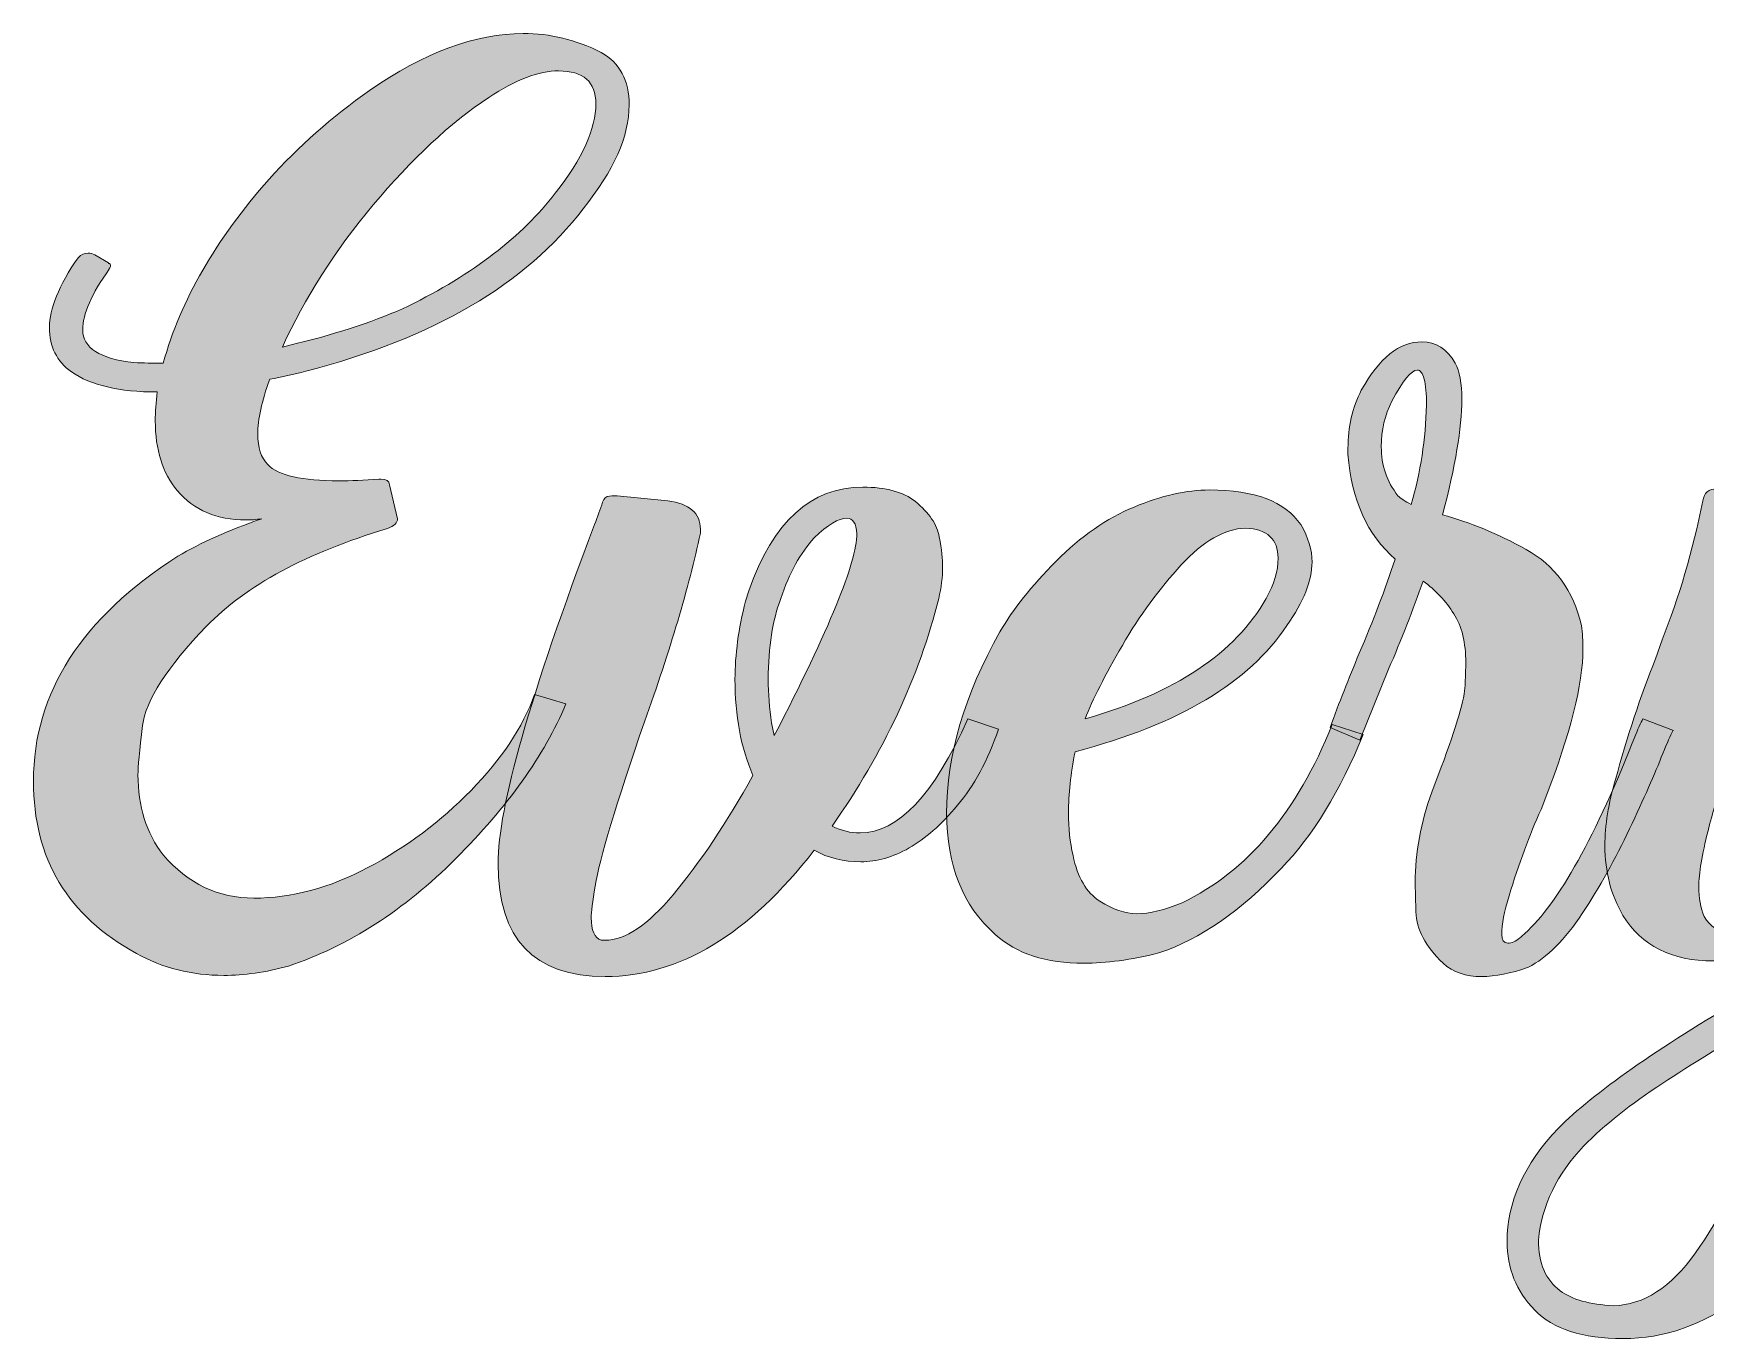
# Model space of a CAD drawing. Extents: x 554 to 1446, y -1398 to -601.
# Drawn here: x 625.8 to 999.9, y -1398.2 to -1106.1 of the extents above; entities that cross this region are included whole.
import ezdxf

# ---------------------------------------------------------------- set-up
doc = ezdxf.new("R2010")
doc.units = 0
doc.header["$MEASUREMENT"] = 0
doc.layers.add('katman 1', color=7, linetype='Continuous')

# ---------------------------------------------------------------- blocks, each defined once
blk = doc.blocks.new('block 4')
at = {"layer": 'katman 1', "true_color": 0xffffff}
h = blk.add_hatch(color=7, dxfattribs=at)
h.dxf.hatch_style = 2
edge = h.paths.add_edge_path()
edge.add_spline(control_points=[(648.91, -1312), (633.52, -1303.66), (625.83, -1290.8), (625.83, -1273.42), (625.83, -1253.64), (636.6, -1236.87), (658.14, -1223.11), (663.2, -1220.1), (669.46, -1217.3), (676.9, -1214.72), (675.61, -1214.9), (674.42, -1214.98), (673.33, -1214.98), (666.87, -1214.98), (661.76, -1212.79), (657.99, -1208.4), (654.72, -1204.45), (653.08, -1199.24), (653.08, -1192.79), (653.08, -1190.81), (653.23, -1188.66), (653.52, -1186.34), (645.09, -1186.34), (638.68, -1184.84), (634.32, -1181.83), (631.04, -1179.5), (629.4, -1176.19), (629.4, -1171.89), (629.4, -1167.76), (631.54, -1162.56), (635.8, -1156.28), (636.5, -1155.59), (637.24, -1155.25), (638.04, -1155.25), (638.53, -1155.25), (639.03, -1155.38), (639.53, -1155.64), (639.53, -1155.64), (642.65, -1157.44), (642.65, -1157.44), (642.65, -1157.44), (642.65, -1157.57), (642.65, -1157.57), (642.95, -1157.57), (643.1, -1157.75), (643.1, -1158.09), (643.1, -1158.26), (643, -1158.47), (642.8, -1158.73), (642.8, -1158.73), (642.8, -1158.86), (642.8, -1158.86), (638.83, -1164.37), (636.85, -1168.88), (636.85, -1172.41), (636.85, -1176.45), (640.67, -1178.9), (648.31, -1179.76), (650.4, -1179.85), (652.58, -1179.89), (654.86, -1179.89), (658.74, -1165.87), (666.63, -1152.15), (678.54, -1138.74), (685.09, -1131.43), (692.59, -1124.8), (701.02, -1118.87), (713.23, -1110.35), (724.7, -1106.1), (735.42, -1106.1), (741.38, -1106.1), (747.18, -1107.52), (752.84, -1110.35), (757.01, -1112.68), (759.1, -1116.59), (759.1, -1122.09), (759.1, -1129.06), (755.67, -1136.8), (748.82, -1145.32), (736.02, -1162.17), (715.32, -1174.3), (686.73, -1181.7), (684.05, -1182.39), (681.37, -1182.99), (678.69, -1183.5), (676.9, -1188.41), (676.01, -1192.49), (676.01, -1195.76), (676.01, -1198.77), (676.75, -1201.05), (678.24, -1202.6), (680.62, -1205), (685.93, -1206.21), (694.18, -1206.21), (696.85, -1206.21), (699.83, -1206.08), (703.11, -1205.82), (703.11, -1205.82), (703.56, -1205.82), (703.56, -1205.82), (704.75, -1205.82), (705.39, -1206.25), (705.49, -1207.11), (705.49, -1207.11), (707.28, -1214.72), (707.28, -1214.72), (707.28, -1215.58), (706.53, -1216.32), (705.04, -1216.92), (686.88, -1222.33), (673.38, -1229.62), (664.54, -1238.78), (655.71, -1247.94), (650.94, -1255.34), (650.25, -1260.97), (649.55, -1266.61), (649.21, -1270.28), (649.21, -1272), (649.21, -1279.06), (651.09, -1285.03), (654.86, -1289.94), (660.42, -1296.39), (667.17, -1299.61), (675.12, -1299.61), (683.55, -1299.61), (692.06, -1297.33), (700.65, -1292.77), (709.24, -1288.22), (716.93, -1282.45), (723.73, -1275.49), (730.53, -1268.52), (735.27, -1261.38), (737.95, -1254.07), (737.95, -1254.07), (744.95, -1256.14), (744.95, -1256.14), (740.09, -1267.66), (731.87, -1279.21), (720.31, -1290.77), (708.74, -1302.34), (696.26, -1310.36), (682.86, -1314.83), (677.8, -1316.21), (672.98, -1316.9), (668.41, -1316.9), (661.27, -1316.9), (654.76, -1315.26), (648.91, -1312)], knot_values=[0, 0, 0, 0, 1, 1, 1, 2, 2, 2, 3, 3, 3, 4, 4, 4, 5, 5, 5, 6, 6, 6, 7, 7, 7, 8, 8, 8, 9, 9, 9, 10, 10, 10, 11, 11, 11, 12, 12, 12, 13, 13, 13, 14, 14, 14, 15, 15, 15, 16, 16, 16, 17, 17, 17, 18, 18, 18, 19, 19, 19, 20, 20, 20, 21, 21, 21, 22, 22, 22, 23, 23, 23, 24, 24, 24, 25, 25, 25, 26, 26, 26, 27, 27, 27, 28, 28, 28, 29, 29, 29, 30, 30, 30, 31, 31, 31, 32, 32, 32, 33, 33, 33, 34, 34, 34, 35, 35, 35, 36, 36, 36, 37, 37, 37, 38, 38, 38, 39, 39, 39, 40, 40, 40, 41, 41, 41, 42, 42, 42, 43, 43, 43, 44, 44, 44, 45, 45, 45, 46, 46, 46, 47, 47, 47, 48, 48, 48, 49, 49, 49, 49], degree=3, periodic=1)
edge = h.paths.add_edge_path()
edge.add_spline(control_points=[(684.64, -1175.5), (694.47, -1173.1), (702.81, -1170.3), (709.66, -1167.12), (724.15, -1159.98), (735.12, -1151.55), (742.57, -1141.83), (748.62, -1134.09), (751.65, -1127.43), (751.65, -1121.83), (751.65, -1116.93), (748.87, -1114.48), (743.31, -1114.48), (738.94, -1114.48), (733.73, -1116.46), (727.68, -1120.42), (719.04, -1126.18), (710.43, -1134.2), (701.84, -1144.48), (693.26, -1154.75), (686.48, -1165.36), (681.52, -1176.28), (681.52, -1176.28), (684.64, -1175.5), (684.64, -1175.5)], knot_values=[0, 0, 0, 0, 1, 1, 1, 2, 2, 2, 3, 3, 3, 4, 4, 4, 5, 5, 5, 6, 6, 6, 7, 7, 7, 8, 8, 8, 8], degree=3, periodic=1)
h = blk.add_hatch(color=7, dxfattribs=at)
h.dxf.hatch_style = 2
edge = h.paths.add_edge_path()
edge.add_spline(control_points=[(941.2, -1314.19), (937.23, -1310.41), (935.2, -1306.58), (935.1, -1302.71), (935, -1298.84), (934.95, -1296.64), (934.95, -1296.13), (934.95, -1289.42), (936.19, -1282.67), (938.67, -1275.87), (938.67, -1275.87), (940.76, -1270.33), (940.76, -1270.33), (944.23, -1261.04), (946.02, -1254.93), (946.12, -1252.01), (946.22, -1249.08), (946.27, -1247.41), (946.27, -1246.98), (946.27, -1242.42), (945.37, -1238.74), (943.59, -1235.95), (941.8, -1233.15), (939.52, -1230.72), (936.74, -1228.66), (934.45, -1235.11), (931.87, -1241.69), (928.99, -1248.39), (928.99, -1248.39), (922.59, -1264.26), (922.59, -1264.26), (922.59, -1264.26), (915.89, -1261.42), (915.89, -1261.42), (917.88, -1256.01), (920.06, -1250.46), (922.44, -1244.78), (925.52, -1237.56), (928.2, -1230.55), (930.48, -1223.75), (924.23, -1218.33), (920.71, -1210.51), (919.91, -1200.27), (919.91, -1200.27), (919.91, -1198.98), (919.91, -1198.98), (919.91, -1194.17), (920.9, -1189.82), (922.89, -1185.95), (926.86, -1178.73), (931.38, -1175.12), (936.44, -1175.12), (939.62, -1175.12), (942.1, -1176.71), (943.89, -1179.89), (944.88, -1181.7), (945.37, -1184.41), (945.37, -1188.02), (945.37, -1194.38), (943.93, -1202.98), (941.06, -1213.82), (947.11, -1215.46), (953.34, -1218.04), (959.74, -1221.56), (966.15, -1225.09), (970.29, -1230.76), (972.18, -1238.59), (972.37, -1240.31), (972.47, -1242.07), (972.47, -1243.88), (972.47, -1251.71), (969.69, -1262.76), (964.14, -1277.04), (964.14, -1277.04), (963.09, -1279.74), (963.09, -1279.74), (960.51, -1285.51), (958.13, -1291.96), (955.95, -1299.1), (954.85, -1302.62), (954.31, -1305.5), (954.31, -1307.74), (954.31, -1309.03), (954.76, -1309.67), (955.65, -1309.67), (956.54, -1309.67), (957.43, -1309.29), (958.33, -1308.51), (958.53, -1308.43), (958.68, -1308.3), (958.77, -1308.13), (966.32, -1301.76), (974.56, -1287.36), (983.49, -1264.91), (983.49, -1264.91), (983.94, -1263.88), (983.94, -1263.88), (984.73, -1261.81), (985.38, -1260.35), (985.88, -1259.49), (985.88, -1259.49), (992.72, -1262.07), (992.72, -1262.07), (992.72, -1262.07), (992.58, -1262.2), (992.58, -1262.2), (992.08, -1263.15), (991.33, -1264.82), (990.34, -1267.23), (988.56, -1271.79), (986.07, -1277.42), (982.9, -1284.13), (979.72, -1290.84), (976.2, -1297.14), (972.33, -1303.03), (968.45, -1308.92), (964.43, -1312.94), (960.26, -1315.09), (956.29, -1316.47), (952.82, -1317.16), (949.84, -1317.16), (946.27, -1317.16), (943.39, -1316.17), (941.2, -1314.19)], knot_values=[0, 0, 0, 0, 1, 1, 1, 2, 2, 2, 3, 3, 3, 4, 4, 4, 5, 5, 5, 6, 6, 6, 7, 7, 7, 8, 8, 8, 9, 9, 9, 10, 10, 10, 11, 11, 11, 12, 12, 12, 13, 13, 13, 14, 14, 14, 15, 15, 15, 16, 16, 16, 17, 17, 17, 18, 18, 18, 19, 19, 19, 20, 20, 20, 21, 21, 21, 22, 22, 22, 23, 23, 23, 24, 24, 24, 25, 25, 25, 26, 26, 26, 27, 27, 27, 28, 28, 28, 29, 29, 29, 30, 30, 30, 31, 31, 31, 32, 32, 32, 33, 33, 33, 34, 34, 34, 35, 35, 35, 36, 36, 36, 37, 37, 37, 38, 38, 38, 39, 39, 39, 40, 40, 40, 41, 41, 41, 41], degree=3, periodic=1)
edge = h.paths.add_edge_path()
edge.add_spline(control_points=[(937.48, -1189.31), (937.48, -1186.73), (937.31, -1184.77), (936.96, -1183.44), (936.61, -1182.11), (936.09, -1181.44), (935.4, -1181.44), (934.11, -1181.44), (932.22, -1183.76), (929.74, -1188.41), (928.15, -1191.5), (927.36, -1194.9), (927.36, -1198.6), (927.36, -1202.73), (928.6, -1206.38), (931.08, -1209.56), (931.68, -1210.16), (932.67, -1210.81), (934.06, -1211.5), (936.14, -1204.27), (937.28, -1196.88), (937.48, -1189.31)], knot_values=[0, 0, 0, 0, 1, 1, 1, 2, 2, 2, 3, 3, 3, 4, 4, 4, 5, 5, 5, 6, 6, 6, 7, 7, 7, 7], degree=3, periodic=1)
h = blk.add_hatch(color=7, dxfattribs=at)
h.dxf.hatch_style = 2
edge = h.paths.add_edge_path()
edge.add_spline(control_points=[(729.76, -1291.87), (729.76, -1279.32), (736.96, -1254.03), (751.35, -1216.01), (752.05, -1214.21), (752.64, -1212.53), (753.14, -1210.98), (753.44, -1210.12), (753.96, -1209.67), (754.7, -1209.63), (755.45, -1209.58), (756.02, -1209.56), (756.42, -1209.56), (756.42, -1209.56), (767.73, -1210.72), (767.73, -1210.72), (772.6, -1211.33), (775.03, -1213.43), (775.03, -1217.04), (775.03, -1217.04), (775.03, -1217.95), (775.03, -1217.95), (772.45, -1230.08), (768.28, -1244.14), (762.52, -1260.13), (756.17, -1278.54), (752.49, -1290.8), (751.5, -1296.9), (750.91, -1300.43), (750.61, -1302.79), (750.61, -1304), (750.61, -1306.84), (751.35, -1308.51), (752.84, -1309.03), (752.84, -1309.03), (753.74, -1309.03), (753.74, -1309.03), (758.2, -1309.03), (763.26, -1305.63), (768.92, -1298.84), (774.98, -1291.61), (780.93, -1282.71), (786.79, -1272.13), (784.11, -1265.94), (782.77, -1258.76), (782.77, -1250.59), (782.77, -1245.17), (783.56, -1239.36), (785.15, -1233.17), (785.15, -1233.17), (785.9, -1230.85), (785.9, -1230.85), (791.26, -1215.37), (799.75, -1207.63), (811.36, -1207.63), (816.52, -1207.63), (820.44, -1208.7), (823.12, -1210.85), (826.2, -1213.35), (827.99, -1215.99), (828.48, -1218.79), (828.98, -1221.58), (829.23, -1223.8), (829.23, -1225.43), (829.23, -1227.75), (828.93, -1230.12), (828.34, -1232.53), (823.97, -1250.07), (816.03, -1267.06), (804.51, -1283.49), (806.6, -1284.52), (808.68, -1285.03), (810.76, -1285.03), (819.2, -1285.03), (827.24, -1276.52), (834.89, -1259.49), (834.89, -1259.49), (841.74, -1261.81), (841.74, -1261.81), (839.26, -1268.87), (836.2, -1274.54), (832.58, -1278.84), (828.95, -1283.14), (825.33, -1286.32), (821.71, -1288.39), (818.09, -1290.45), (814.49, -1291.48), (810.91, -1291.48), (807.04, -1291.48), (803.57, -1290.63), (800.49, -1288.9), (785.9, -1307.74), (770.31, -1317.16), (753.74, -1317.16), (737.75, -1317.16), (729.76, -1308.73), (729.76, -1291.87)], knot_values=[0, 0, 0, 0, 1, 1, 1, 2, 2, 2, 3, 3, 3, 4, 4, 4, 5, 5, 5, 6, 6, 6, 7, 7, 7, 8, 8, 8, 9, 9, 9, 10, 10, 10, 11, 11, 11, 12, 12, 12, 13, 13, 13, 14, 14, 14, 15, 15, 15, 16, 16, 16, 17, 17, 17, 18, 18, 18, 19, 19, 19, 20, 20, 20, 21, 21, 21, 22, 22, 22, 23, 23, 23, 24, 24, 24, 25, 25, 25, 26, 26, 26, 27, 27, 27, 28, 28, 28, 29, 29, 29, 30, 30, 30, 31, 31, 31, 32, 32, 32, 32], degree=3, periodic=1)
edge = h.paths.add_edge_path()
edge.add_spline(control_points=[(810.02, -1218.08), (809.92, -1215.75), (809.18, -1214.59), (807.79, -1214.59), (806, -1214.59), (803.57, -1216.06), (800.49, -1218.98), (797.41, -1222.33), (794.93, -1226.85), (793.05, -1232.53), (791.16, -1237.43), (790.22, -1243.45), (790.22, -1250.59), (790.22, -1253.86), (790.46, -1257.12), (790.96, -1260.39), (790.96, -1260.39), (791.56, -1263.23), (791.56, -1263.23), (803.86, -1239.49), (810.02, -1224.44), (810.02, -1218.08)], knot_values=[0, 0, 0, 0, 1, 1, 1, 2, 2, 2, 3, 3, 3, 4, 4, 4, 5, 5, 5, 6, 6, 6, 7, 7, 7, 7], degree=3, periodic=1)
h = blk.add_hatch(color=7, dxfattribs=at)
h.dxf.hatch_style = 2
edge = h.paths.add_edge_path()
edge.add_spline(control_points=[(961.68, -1391.79), (957.56, -1387.53), (955.5, -1382.44), (955.5, -1376.5), (955.5, -1367.64), (959.32, -1359.17), (966.97, -1351.09), (974.91, -1343.17), (989, -1333.28), (1009.25, -1321.41), (1009.45, -1321.41), (1014.86, -1318.19), (1025.48, -1311.74), (1025.98, -1309.59), (1026.53, -1307.78), (1027.12, -1306.32), (1028.01, -1303.74), (1028.91, -1300.99), (1029.8, -1298.06), (1021.76, -1307.27), (1014.07, -1312.38), (1006.72, -1313.42), (1004.93, -1313.59), (1003.25, -1313.67), (1001.66, -1313.67), (992.33, -1313.67), (985.58, -1310.28), (981.41, -1303.48), (978.73, -1298.92), (977.39, -1293.72), (977.39, -1287.87), (977.39, -1283.31), (978.18, -1278.37), (979.77, -1273.04), (982.35, -1263.49), (985.33, -1254.5), (988.7, -1246.07), (988.7, -1246.07), (990.19, -1241.82), (990.19, -1241.82), (993.97, -1232.36), (996.99, -1221.99), (999.28, -1210.72), (999.57, -1208.92), (1000.62, -1208.01), (1002.4, -1208.01), (1002.4, -1208.01), (1003, -1208.01), (1003, -1208.01), (1003, -1208.01), (1015.66, -1209.56), (1015.66, -1209.56), (1020.72, -1210.34), (1023.25, -1212.23), (1023.25, -1215.24), (1023.25, -1215.24), (1023.25, -1215.75), (1023.25, -1215.75), (1020.47, -1229), (1016.85, -1240.96), (1012.38, -1251.62), (1012.38, -1251.62), (1009.55, -1258.97), (1009.55, -1258.97), (1005.28, -1268.52), (1002.26, -1277.04), (1000.47, -1284.52), (999.08, -1289.94), (998.38, -1294.11), (998.38, -1297.03), (998.38, -1299.53), (998.78, -1301.76), (999.57, -1303.74), (1000.96, -1305.98), (1002.7, -1307.09), (1004.79, -1307.09), (1007.56, -1307.09), (1010.79, -1305.72), (1014.47, -1302.97), (1021.91, -1297.38), (1029.26, -1288.82), (1036.5, -1277.29), (1043.15, -1256.14), (1049.9, -1233.6), (1056.75, -1209.69), (1057.05, -1208.92), (1057.7, -1208.53), (1058.69, -1208.53), (1059.09, -1208.53), (1059.53, -1208.62), (1060.03, -1208.79), (1060.03, -1208.79), (1072.54, -1211.5), (1072.54, -1211.5), (1077.5, -1212.62), (1079.98, -1214.51), (1079.98, -1217.17), (1079.98, -1217.17), (1079.09, -1220.4), (1079.09, -1220.4), (1072.34, -1243.79), (1065.59, -1266.2), (1058.84, -1287.61), (1058.84, -1287.61), (1062.71, -1284.13), (1062.71, -1284.13), (1066.38, -1281.12), (1069.73, -1277.83), (1072.76, -1274.26), (1075.79, -1270.69), (1078.54, -1265.64), (1081.02, -1259.1), (1081.02, -1259.1), (1087.87, -1261.55), (1087.87, -1261.55), (1082.22, -1277.38), (1071.25, -1290.11), (1054.97, -1299.74), (1054.97, -1299.74), (1053.18, -1304.77), (1053.18, -1304.77), (1052.29, -1307.7), (1051.39, -1310.45), (1050.5, -1313.03), (1045.04, -1330.49), (1038.19, -1346.57), (1029.95, -1361.28), (1016.25, -1385.88), (1000.07, -1398.18), (981.41, -1398.18), (972.38, -1398.18), (965.8, -1396.05), (961.68, -1391.79)], knot_values=[0, 0, 0, 0, 1, 1, 1, 2, 2, 2, 3, 3, 3, 4, 4, 4, 5, 5, 5, 6, 6, 6, 7, 7, 7, 8, 8, 8, 9, 9, 9, 10, 10, 10, 11, 11, 11, 12, 12, 12, 13, 13, 13, 14, 14, 14, 15, 15, 15, 16, 16, 16, 17, 17, 17, 18, 18, 18, 19, 19, 19, 20, 20, 20, 21, 21, 21, 22, 22, 22, 23, 23, 23, 24, 24, 24, 25, 25, 25, 26, 26, 26, 27, 27, 27, 28, 28, 28, 29, 29, 29, 30, 30, 30, 31, 31, 31, 32, 32, 32, 33, 33, 33, 34, 34, 34, 35, 35, 35, 36, 36, 36, 37, 37, 37, 38, 38, 38, 39, 39, 39, 40, 40, 40, 41, 41, 41, 42, 42, 42, 43, 43, 43, 44, 44, 44, 44], degree=3, periodic=1)
edge = h.paths.add_edge_path()
edge.add_spline(control_points=[(997.64, -1379.02), (1003.1, -1371.32), (1007.91, -1362.1), (1012.08, -1351.35), (1016.25, -1340.59), (1019.73, -1330.57), (1022.51, -1321.29), (1022.51, -1321.29), (1017, -1324.64), (1017, -1324.64), (1005.08, -1331.69), (996.2, -1337.15), (990.34, -1341.02), (983.2, -1345.67), (977.29, -1350.36), (972.62, -1355.09), (966.67, -1361.36), (963.29, -1368.37), (962.5, -1376.12), (962.5, -1381.28), (964.14, -1385.06), (967.41, -1387.47), (969.99, -1389.45), (973.96, -1390.56), (979.32, -1390.82), (986.07, -1390.65), (992.18, -1386.71), (997.64, -1379.02)], knot_values=[0, 0, 0, 0, 1, 1, 1, 2, 2, 2, 3, 3, 3, 4, 4, 4, 5, 5, 5, 6, 6, 6, 7, 7, 7, 8, 8, 8, 9, 9, 9, 9], degree=3, periodic=1)
h = blk.add_hatch(color=7, dxfattribs=at)
h.dxf.hatch_style = 2
edge = h.paths.add_edge_path()
edge.add_spline(control_points=[(840.99, -1307.74), (833.75, -1301.29), (830.12, -1292.26), (830.12, -1280.65), (830.12, -1267.66), (834.09, -1254.12), (842.04, -1240.01), (844.91, -1235.02), (849.11, -1229.75), (854.62, -1224.21), (860.13, -1218.66), (865.93, -1214.62), (872.04, -1212.08), (878.14, -1209.54), (883.78, -1208.27), (888.94, -1208.27), (899.06, -1208.27), (905.86, -1210.85), (909.34, -1216.01), (911.03, -1218.85), (911.87, -1221.65), (911.87, -1224.4), (911.87, -1228.53), (909.98, -1233.26), (906.21, -1238.59), (897.87, -1251.32), (882.09, -1260.74), (858.86, -1266.84), (857.87, -1271.83), (857.37, -1276.39), (857.37, -1280.52), (857.37, -1283.96), (857.72, -1287.14), (858.41, -1290.07), (859.41, -1294.97), (861.39, -1298.37), (864.37, -1300.26), (867.35, -1302.15), (870.08, -1303.1), (872.56, -1303.1), (875.54, -1303.1), (878.96, -1302.28), (882.83, -1300.64), (897.43, -1293.59), (908.6, -1280.3), (916.34, -1260.78), (916.34, -1260.78), (923.34, -1262.97), (923.34, -1262.97), (918.17, -1275.62), (912.07, -1285.59), (905.02, -1292.9), (895.99, -1302.45), (886.85, -1308.77), (877.62, -1311.87), (871.37, -1313.42), (865.76, -1314.19), (860.8, -1314.19), (852.36, -1314.19), (845.76, -1312.04), (840.99, -1307.74)], knot_values=[0, 0, 0, 0, 1, 1, 1, 2, 2, 2, 3, 3, 3, 4, 4, 4, 5, 5, 5, 6, 6, 6, 7, 7, 7, 8, 8, 8, 9, 9, 9, 10, 10, 10, 11, 11, 11, 12, 12, 12, 13, 13, 13, 14, 14, 14, 15, 15, 15, 16, 16, 16, 17, 17, 17, 18, 18, 18, 19, 19, 19, 20, 20, 20, 20], degree=3, periodic=1)
edge = h.paths.add_edge_path()
edge.add_spline(control_points=[(901.6, -1232.53), (903.38, -1229.35), (904.28, -1226.33), (904.28, -1223.5), (904.28, -1219.28), (901.84, -1217.04), (896.98, -1216.79), (892.31, -1216.96), (887.52, -1219.71), (882.61, -1225.04), (877.7, -1230.38), (873.3, -1236.38), (869.43, -1243.04), (865.56, -1249.71), (862.78, -1255.19), (861.1, -1259.49), (881.25, -1253.73), (894.75, -1244.74), (901.6, -1232.53)], knot_values=[0, 0, 0, 0, 1, 1, 1, 2, 2, 2, 3, 3, 3, 4, 4, 4, 5, 5, 5, 6, 6, 6, 6], degree=3, periodic=1)
at = {"layer": 'katman 1', "lineweight": 0}
for points, knots in [([(648.91, -1312), (633.52, -1303.66), (625.83, -1290.8), (625.83, -1273.42), (625.83, -1253.64), (636.6, -1236.87), (658.14, -1223.11), (663.2, -1220.1), (669.46, -1217.3), (676.9, -1214.72), (675.61, -1214.9), (674.42, -1214.98), (673.33, -1214.98), (666.87, -1214.98), (661.76, -1212.79), (657.99, -1208.4), (654.72, -1204.45), (653.08, -1199.24), (653.08, -1192.79), (653.08, -1190.81), (653.23, -1188.66), (653.52, -1186.34), (645.09, -1186.34), (638.68, -1184.84), (634.32, -1181.83), (631.04, -1179.5), (629.4, -1176.19), (629.4, -1171.89), (629.4, -1167.76), (631.54, -1162.56), (635.8, -1156.28), (636.5, -1155.59), (637.24, -1155.25), (638.04, -1155.25), (638.53, -1155.25), (639.03, -1155.38), (639.53, -1155.64), (639.53, -1155.64), (642.65, -1157.44), (642.65, -1157.44), (642.65, -1157.44), (642.65, -1157.57), (642.65, -1157.57), (642.95, -1157.57), (643.1, -1157.75), (643.1, -1158.09), (643.1, -1158.26), (643, -1158.47), (642.8, -1158.73), (642.8, -1158.73), (642.8, -1158.86), (642.8, -1158.86), (638.83, -1164.37), (636.85, -1168.88), (636.85, -1172.41), (636.85, -1176.45), (640.67, -1178.9), (648.31, -1179.76), (650.4, -1179.85), (652.58, -1179.89), (654.86, -1179.89), (658.74, -1165.87), (666.63, -1152.15), (678.54, -1138.74), (685.09, -1131.43), (692.59, -1124.8), (701.02, -1118.87), (713.23, -1110.35), (724.7, -1106.1), (735.42, -1106.1), (741.38, -1106.1), (747.18, -1107.52), (752.84, -1110.35), (757.01, -1112.68), (759.1, -1116.59), (759.1, -1122.09), (759.1, -1129.06), (755.67, -1136.8), (748.82, -1145.32), (736.02, -1162.17), (715.32, -1174.3), (686.73, -1181.7), (684.05, -1182.39), (681.37, -1182.99), (678.69, -1183.5), (676.9, -1188.41), (676.01, -1192.49), (676.01, -1195.76), (676.01, -1198.77), (676.75, -1201.05), (678.24, -1202.6), (680.62, -1205), (685.93, -1206.21), (694.18, -1206.21), (696.85, -1206.21), (699.83, -1206.08), (703.11, -1205.82), (703.11, -1205.82), (703.56, -1205.82), (703.56, -1205.82), (704.75, -1205.82), (705.39, -1206.25), (705.49, -1207.11), (705.49, -1207.11), (707.28, -1214.72), (707.28, -1214.72), (707.28, -1215.58), (706.53, -1216.32), (705.04, -1216.92), (686.88, -1222.33), (673.38, -1229.62), (664.54, -1238.78), (655.71, -1247.94), (650.94, -1255.34), (650.25, -1260.97), (649.55, -1266.61), (649.21, -1270.28), (649.21, -1272), (649.21, -1279.06), (651.09, -1285.03), (654.86, -1289.94), (660.42, -1296.39), (667.17, -1299.61), (675.12, -1299.61), (683.55, -1299.61), (692.06, -1297.33), (700.65, -1292.77), (709.24, -1288.22), (716.93, -1282.45), (723.73, -1275.49), (730.53, -1268.52), (735.27, -1261.38), (737.95, -1254.07), (737.95, -1254.07), (744.95, -1256.14), (744.95, -1256.14), (740.09, -1267.66), (731.87, -1279.21), (720.31, -1290.77), (708.74, -1302.34), (696.26, -1310.36), (682.86, -1314.83), (677.8, -1316.21), (672.98, -1316.9), (668.41, -1316.9), (661.27, -1316.9), (654.76, -1315.26), (648.91, -1312)], [0, 0, 0, 0, 1, 1, 1, 2, 2, 2, 3, 3, 3, 4, 4, 4, 5, 5, 5, 6, 6, 6, 7, 7, 7, 8, 8, 8, 9, 9, 9, 10, 10, 10, 11, 11, 11, 12, 12, 12, 13, 13, 13, 14, 14, 14, 15, 15, 15, 16, 16, 16, 17, 17, 17, 18, 18, 18, 19, 19, 19, 20, 20, 20, 21, 21, 21, 22, 22, 22, 23, 23, 23, 24, 24, 24, 25, 25, 25, 26, 26, 26, 27, 27, 27, 28, 28, 28, 29, 29, 29, 30, 30, 30, 31, 31, 31, 32, 32, 32, 33, 33, 33, 34, 34, 34, 35, 35, 35, 36, 36, 36, 37, 37, 37, 38, 38, 38, 39, 39, 39, 40, 40, 40, 41, 41, 41, 42, 42, 42, 43, 43, 43, 44, 44, 44, 45, 45, 45, 46, 46, 46, 47, 47, 47, 48, 48, 48, 49, 49, 49, 49]), ([(684.64, -1175.5), (694.47, -1173.1), (702.81, -1170.3), (709.66, -1167.12), (724.15, -1159.98), (735.12, -1151.55), (742.57, -1141.83), (748.62, -1134.09), (751.65, -1127.43), (751.65, -1121.83), (751.65, -1116.93), (748.87, -1114.48), (743.31, -1114.48), (738.94, -1114.48), (733.73, -1116.46), (727.68, -1120.42), (719.04, -1126.18), (710.43, -1134.2), (701.84, -1144.48), (693.26, -1154.75), (686.48, -1165.36), (681.52, -1176.28), (681.52, -1176.28), (684.64, -1175.5), (684.64, -1175.5)], [0, 0, 0, 0, 1, 1, 1, 2, 2, 2, 3, 3, 3, 4, 4, 4, 5, 5, 5, 6, 6, 6, 7, 7, 7, 8, 8, 8, 8]), ([(941.2, -1314.19), (937.23, -1310.41), (935.2, -1306.58), (935.1, -1302.71), (935, -1298.84), (934.95, -1296.64), (934.95, -1296.13), (934.95, -1289.42), (936.19, -1282.67), (938.67, -1275.87), (938.67, -1275.87), (940.76, -1270.33), (940.76, -1270.33), (944.23, -1261.04), (946.02, -1254.93), (946.12, -1252.01), (946.22, -1249.08), (946.27, -1247.41), (946.27, -1246.98), (946.27, -1242.42), (945.37, -1238.74), (943.59, -1235.95), (941.8, -1233.15), (939.52, -1230.72), (936.74, -1228.66), (934.45, -1235.11), (931.87, -1241.69), (928.99, -1248.39), (928.99, -1248.39), (922.59, -1264.26), (922.59, -1264.26), (922.59, -1264.26), (915.89, -1261.42), (915.89, -1261.42), (917.88, -1256.01), (920.06, -1250.46), (922.44, -1244.78), (925.52, -1237.56), (928.2, -1230.55), (930.48, -1223.75), (924.23, -1218.33), (920.71, -1210.51), (919.91, -1200.27), (919.91, -1200.27), (919.91, -1198.98), (919.91, -1198.98), (919.91, -1194.17), (920.9, -1189.82), (922.89, -1185.95), (926.86, -1178.73), (931.38, -1175.12), (936.44, -1175.12), (939.62, -1175.12), (942.1, -1176.71), (943.89, -1179.89), (944.88, -1181.7), (945.37, -1184.41), (945.37, -1188.02), (945.37, -1194.38), (943.93, -1202.98), (941.06, -1213.82), (947.11, -1215.46), (953.34, -1218.04), (959.74, -1221.56), (966.15, -1225.09), (970.29, -1230.76), (972.18, -1238.59), (972.37, -1240.31), (972.47, -1242.07), (972.47, -1243.88), (972.47, -1251.71), (969.69, -1262.76), (964.14, -1277.04), (964.14, -1277.04), (963.09, -1279.74), (963.09, -1279.74), (960.51, -1285.51), (958.13, -1291.96), (955.95, -1299.1), (954.85, -1302.62), (954.31, -1305.5), (954.31, -1307.74), (954.31, -1309.03), (954.76, -1309.67), (955.65, -1309.67), (956.54, -1309.67), (957.43, -1309.29), (958.33, -1308.51), (958.53, -1308.43), (958.68, -1308.3), (958.77, -1308.13), (966.32, -1301.76), (974.56, -1287.36), (983.49, -1264.91), (983.49, -1264.91), (983.94, -1263.88), (983.94, -1263.88), (984.73, -1261.81), (985.38, -1260.35), (985.88, -1259.49), (985.88, -1259.49), (992.72, -1262.07), (992.72, -1262.07), (992.72, -1262.07), (992.58, -1262.2), (992.58, -1262.2), (992.08, -1263.15), (991.33, -1264.82), (990.34, -1267.23), (988.56, -1271.79), (986.07, -1277.42), (982.9, -1284.13), (979.72, -1290.84), (976.2, -1297.14), (972.33, -1303.03), (968.45, -1308.92), (964.43, -1312.94), (960.26, -1315.09), (956.29, -1316.47), (952.82, -1317.16), (949.84, -1317.16), (946.27, -1317.16), (943.39, -1316.17), (941.2, -1314.19)], [0, 0, 0, 0, 1, 1, 1, 2, 2, 2, 3, 3, 3, 4, 4, 4, 5, 5, 5, 6, 6, 6, 7, 7, 7, 8, 8, 8, 9, 9, 9, 10, 10, 10, 11, 11, 11, 12, 12, 12, 13, 13, 13, 14, 14, 14, 15, 15, 15, 16, 16, 16, 17, 17, 17, 18, 18, 18, 19, 19, 19, 20, 20, 20, 21, 21, 21, 22, 22, 22, 23, 23, 23, 24, 24, 24, 25, 25, 25, 26, 26, 26, 27, 27, 27, 28, 28, 28, 29, 29, 29, 30, 30, 30, 31, 31, 31, 32, 32, 32, 33, 33, 33, 34, 34, 34, 35, 35, 35, 36, 36, 36, 37, 37, 37, 38, 38, 38, 39, 39, 39, 40, 40, 40, 41, 41, 41, 41]), ([(937.48, -1189.31), (937.48, -1186.73), (937.31, -1184.77), (936.96, -1183.44), (936.61, -1182.11), (936.09, -1181.44), (935.4, -1181.44), (934.11, -1181.44), (932.22, -1183.76), (929.74, -1188.41), (928.15, -1191.5), (927.36, -1194.9), (927.36, -1198.6), (927.36, -1202.73), (928.6, -1206.38), (931.08, -1209.56), (931.68, -1210.16), (932.67, -1210.81), (934.06, -1211.5), (936.14, -1204.27), (937.28, -1196.88), (937.48, -1189.31)], [0, 0, 0, 0, 1, 1, 1, 2, 2, 2, 3, 3, 3, 4, 4, 4, 5, 5, 5, 6, 6, 6, 7, 7, 7, 7]), ([(729.76, -1291.87), (729.76, -1279.32), (736.96, -1254.03), (751.35, -1216.01), (752.05, -1214.21), (752.64, -1212.53), (753.14, -1210.98), (753.44, -1210.12), (753.96, -1209.67), (754.7, -1209.63), (755.45, -1209.58), (756.02, -1209.56), (756.42, -1209.56), (756.42, -1209.56), (767.73, -1210.72), (767.73, -1210.72), (772.6, -1211.33), (775.03, -1213.43), (775.03, -1217.04), (775.03, -1217.04), (775.03, -1217.95), (775.03, -1217.95), (772.45, -1230.08), (768.28, -1244.14), (762.52, -1260.13), (756.17, -1278.54), (752.49, -1290.8), (751.5, -1296.9), (750.91, -1300.43), (750.61, -1302.79), (750.61, -1304), (750.61, -1306.84), (751.35, -1308.51), (752.84, -1309.03), (752.84, -1309.03), (753.74, -1309.03), (753.74, -1309.03), (758.2, -1309.03), (763.26, -1305.63), (768.92, -1298.84), (774.98, -1291.61), (780.93, -1282.71), (786.79, -1272.13), (784.11, -1265.94), (782.77, -1258.76), (782.77, -1250.59), (782.77, -1245.17), (783.56, -1239.36), (785.15, -1233.17), (785.15, -1233.17), (785.9, -1230.85), (785.9, -1230.85), (791.26, -1215.37), (799.75, -1207.63), (811.36, -1207.63), (816.52, -1207.63), (820.44, -1208.7), (823.12, -1210.85), (826.2, -1213.35), (827.99, -1215.99), (828.48, -1218.79), (828.98, -1221.58), (829.23, -1223.8), (829.23, -1225.43), (829.23, -1227.75), (828.93, -1230.12), (828.34, -1232.53), (823.97, -1250.07), (816.03, -1267.06), (804.51, -1283.49), (806.6, -1284.52), (808.68, -1285.03), (810.76, -1285.03), (819.2, -1285.03), (827.24, -1276.52), (834.89, -1259.49), (834.89, -1259.49), (841.74, -1261.81), (841.74, -1261.81), (839.26, -1268.87), (836.2, -1274.54), (832.58, -1278.84), (828.95, -1283.14), (825.33, -1286.32), (821.71, -1288.39), (818.09, -1290.45), (814.49, -1291.48), (810.91, -1291.48), (807.04, -1291.48), (803.57, -1290.63), (800.49, -1288.9), (785.9, -1307.74), (770.31, -1317.16), (753.74, -1317.16), (737.75, -1317.16), (729.76, -1308.73), (729.76, -1291.87)], [0, 0, 0, 0, 1, 1, 1, 2, 2, 2, 3, 3, 3, 4, 4, 4, 5, 5, 5, 6, 6, 6, 7, 7, 7, 8, 8, 8, 9, 9, 9, 10, 10, 10, 11, 11, 11, 12, 12, 12, 13, 13, 13, 14, 14, 14, 15, 15, 15, 16, 16, 16, 17, 17, 17, 18, 18, 18, 19, 19, 19, 20, 20, 20, 21, 21, 21, 22, 22, 22, 23, 23, 23, 24, 24, 24, 25, 25, 25, 26, 26, 26, 27, 27, 27, 28, 28, 28, 29, 29, 29, 30, 30, 30, 31, 31, 31, 32, 32, 32, 32]), ([(961.68, -1391.79), (957.56, -1387.53), (955.5, -1382.44), (955.5, -1376.5), (955.5, -1367.64), (959.32, -1359.17), (966.97, -1351.09), (974.91, -1343.17), (989, -1333.28), (1009.25, -1321.41), (1009.45, -1321.41), (1014.86, -1318.19), (1025.48, -1311.74), (1025.98, -1309.59), (1026.53, -1307.78), (1027.12, -1306.32), (1028.01, -1303.74), (1028.91, -1300.99), (1029.8, -1298.06), (1021.76, -1307.27), (1014.07, -1312.38), (1006.72, -1313.42), (1004.93, -1313.59), (1003.25, -1313.67), (1001.66, -1313.67), (992.33, -1313.67), (985.58, -1310.28), (981.41, -1303.48), (978.73, -1298.92), (977.39, -1293.72), (977.39, -1287.87), (977.39, -1283.31), (978.18, -1278.37), (979.77, -1273.04), (982.35, -1263.49), (985.33, -1254.5), (988.7, -1246.07), (988.7, -1246.07), (990.19, -1241.82), (990.19, -1241.82), (993.97, -1232.36), (996.99, -1221.99), (999.28, -1210.72), (999.57, -1208.92), (1000.62, -1208.01), (1002.4, -1208.01), (1002.4, -1208.01), (1003, -1208.01), (1003, -1208.01), (1003, -1208.01), (1015.66, -1209.56), (1015.66, -1209.56), (1020.72, -1210.34), (1023.25, -1212.23), (1023.25, -1215.24), (1023.25, -1215.24), (1023.25, -1215.75), (1023.25, -1215.75), (1020.47, -1229), (1016.85, -1240.96), (1012.38, -1251.62), (1012.38, -1251.62), (1009.55, -1258.97), (1009.55, -1258.97), (1005.28, -1268.52), (1002.26, -1277.04), (1000.47, -1284.52), (999.08, -1289.94), (998.38, -1294.11), (998.38, -1297.03), (998.38, -1299.53), (998.78, -1301.76), (999.57, -1303.74), (1000.96, -1305.98), (1002.7, -1307.09), (1004.79, -1307.09), (1007.56, -1307.09), (1010.79, -1305.72), (1014.47, -1302.97), (1021.91, -1297.38), (1029.26, -1288.82), (1036.5, -1277.29), (1043.15, -1256.14), (1049.9, -1233.6), (1056.75, -1209.69), (1057.05, -1208.92), (1057.7, -1208.53), (1058.69, -1208.53), (1059.09, -1208.53), (1059.53, -1208.62), (1060.03, -1208.79), (1060.03, -1208.79), (1072.54, -1211.5), (1072.54, -1211.5), (1077.5, -1212.62), (1079.98, -1214.51), (1079.98, -1217.17), (1079.98, -1217.17), (1079.09, -1220.4), (1079.09, -1220.4), (1072.34, -1243.79), (1065.59, -1266.2), (1058.84, -1287.61), (1058.84, -1287.61), (1062.71, -1284.13), (1062.71, -1284.13), (1066.38, -1281.12), (1069.73, -1277.83), (1072.76, -1274.26), (1075.79, -1270.69), (1078.54, -1265.64), (1081.02, -1259.1), (1081.02, -1259.1), (1087.87, -1261.55), (1087.87, -1261.55), (1082.22, -1277.38), (1071.25, -1290.11), (1054.97, -1299.74), (1054.97, -1299.74), (1053.18, -1304.77), (1053.18, -1304.77), (1052.29, -1307.7), (1051.39, -1310.45), (1050.5, -1313.03), (1045.04, -1330.49), (1038.19, -1346.57), (1029.95, -1361.28), (1016.25, -1385.88), (1000.07, -1398.18), (981.41, -1398.18), (972.38, -1398.18), (965.8, -1396.05), (961.68, -1391.79)], [0, 0, 0, 0, 1, 1, 1, 2, 2, 2, 3, 3, 3, 4, 4, 4, 5, 5, 5, 6, 6, 6, 7, 7, 7, 8, 8, 8, 9, 9, 9, 10, 10, 10, 11, 11, 11, 12, 12, 12, 13, 13, 13, 14, 14, 14, 15, 15, 15, 16, 16, 16, 17, 17, 17, 18, 18, 18, 19, 19, 19, 20, 20, 20, 21, 21, 21, 22, 22, 22, 23, 23, 23, 24, 24, 24, 25, 25, 25, 26, 26, 26, 27, 27, 27, 28, 28, 28, 29, 29, 29, 30, 30, 30, 31, 31, 31, 32, 32, 32, 33, 33, 33, 34, 34, 34, 35, 35, 35, 36, 36, 36, 37, 37, 37, 38, 38, 38, 39, 39, 39, 40, 40, 40, 41, 41, 41, 42, 42, 42, 43, 43, 43, 44, 44, 44, 44]), ([(840.99, -1307.74), (833.75, -1301.29), (830.12, -1292.26), (830.12, -1280.65), (830.12, -1267.66), (834.09, -1254.12), (842.04, -1240.01), (844.91, -1235.02), (849.11, -1229.75), (854.62, -1224.21), (860.13, -1218.66), (865.93, -1214.62), (872.04, -1212.08), (878.14, -1209.54), (883.78, -1208.27), (888.94, -1208.27), (899.06, -1208.27), (905.86, -1210.85), (909.34, -1216.01), (911.03, -1218.85), (911.87, -1221.65), (911.87, -1224.4), (911.87, -1228.53), (909.98, -1233.26), (906.21, -1238.59), (897.87, -1251.32), (882.09, -1260.74), (858.86, -1266.84), (857.87, -1271.83), (857.37, -1276.39), (857.37, -1280.52), (857.37, -1283.96), (857.72, -1287.14), (858.41, -1290.07), (859.41, -1294.97), (861.39, -1298.37), (864.37, -1300.26), (867.35, -1302.15), (870.08, -1303.1), (872.56, -1303.1), (875.54, -1303.1), (878.96, -1302.28), (882.83, -1300.64), (897.43, -1293.59), (908.6, -1280.3), (916.34, -1260.78), (916.34, -1260.78), (923.34, -1262.97), (923.34, -1262.97), (918.17, -1275.62), (912.07, -1285.59), (905.02, -1292.9), (895.99, -1302.45), (886.85, -1308.77), (877.62, -1311.87), (871.37, -1313.42), (865.76, -1314.19), (860.8, -1314.19), (852.36, -1314.19), (845.76, -1312.04), (840.99, -1307.74)], [0, 0, 0, 0, 1, 1, 1, 2, 2, 2, 3, 3, 3, 4, 4, 4, 5, 5, 5, 6, 6, 6, 7, 7, 7, 8, 8, 8, 9, 9, 9, 10, 10, 10, 11, 11, 11, 12, 12, 12, 13, 13, 13, 14, 14, 14, 15, 15, 15, 16, 16, 16, 17, 17, 17, 18, 18, 18, 19, 19, 19, 20, 20, 20, 20]), ([(810.02, -1218.08), (809.92, -1215.75), (809.18, -1214.59), (807.79, -1214.59), (806, -1214.59), (803.57, -1216.06), (800.49, -1218.98), (797.41, -1222.33), (794.93, -1226.85), (793.05, -1232.53), (791.16, -1237.43), (790.22, -1243.45), (790.22, -1250.59), (790.22, -1253.86), (790.46, -1257.12), (790.96, -1260.39), (790.96, -1260.39), (791.56, -1263.23), (791.56, -1263.23), (803.86, -1239.49), (810.02, -1224.44), (810.02, -1218.08)], [0, 0, 0, 0, 1, 1, 1, 2, 2, 2, 3, 3, 3, 4, 4, 4, 5, 5, 5, 6, 6, 6, 7, 7, 7, 7]), ([(901.6, -1232.53), (903.38, -1229.35), (904.28, -1226.33), (904.28, -1223.5), (904.28, -1219.28), (901.84, -1217.04), (896.98, -1216.79), (892.31, -1216.96), (887.52, -1219.71), (882.61, -1225.04), (877.7, -1230.38), (873.3, -1236.38), (869.43, -1243.04), (865.56, -1249.71), (862.78, -1255.19), (861.1, -1259.49), (881.25, -1253.73), (894.75, -1244.74), (901.6, -1232.53)], [0, 0, 0, 0, 1, 1, 1, 2, 2, 2, 3, 3, 3, 4, 4, 4, 5, 5, 5, 6, 6, 6, 6]), ([(997.64, -1379.02), (1003.1, -1371.32), (1007.91, -1362.1), (1012.08, -1351.35), (1016.25, -1340.59), (1019.73, -1330.57), (1022.51, -1321.29), (1022.51, -1321.29), (1017, -1324.64), (1017, -1324.64), (1005.08, -1331.69), (996.2, -1337.15), (990.34, -1341.02), (983.2, -1345.67), (977.29, -1350.36), (972.62, -1355.09), (966.67, -1361.36), (963.29, -1368.37), (962.5, -1376.12), (962.5, -1381.28), (964.14, -1385.06), (967.41, -1387.47), (969.99, -1389.45), (973.96, -1390.56), (979.32, -1390.82), (986.07, -1390.65), (992.18, -1386.71), (997.64, -1379.02)], [0, 0, 0, 0, 1, 1, 1, 2, 2, 2, 3, 3, 3, 4, 4, 4, 5, 5, 5, 6, 6, 6, 7, 7, 7, 8, 8, 8, 9, 9, 9, 9])]:
    blk.add_open_spline(points, degree=3, knots=knots, dxfattribs=at)

msp = doc.modelspace()

# ---------------------------------------------------------------- block references
at = {"layer": 'katman 1'}
msp.add_blockref('block 4', (0, 0), dxfattribs=at)

doc.saveas('drawing.dxf')
